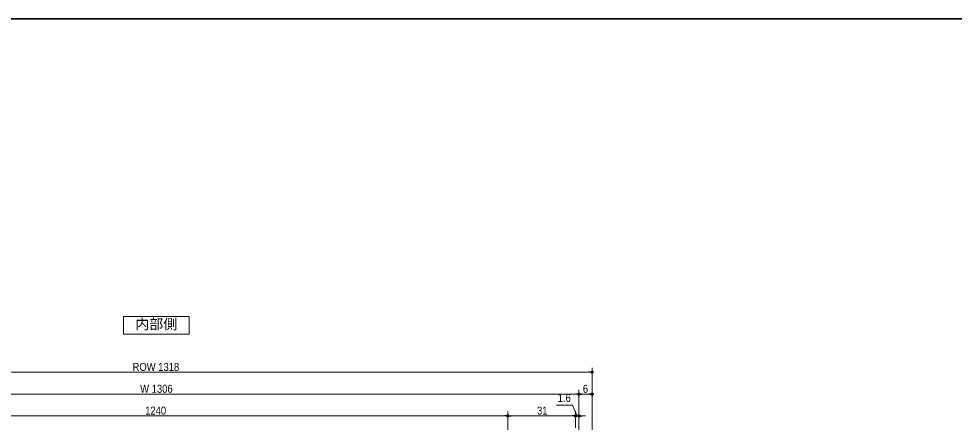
# Model space of a CAD drawing. Units: millimetres, scale not verified. Extents: x -606 to 606, y -304 to 304.
# Drawn here: x -230.8 to 197.7, y 92.1 to 277 of the extents above; entities that cross this region are included whole.
import ezdxf
from ezdxf.enums import TextEntityAlignment as Align

# ---------------------------------------------------------------- set-up
doc = ezdxf.new("R2010")
doc.units = ezdxf.units.MM
doc.header["$LTSCALE"] = 2
doc.header["$PDMODE"] = 32
doc.header["$PDSIZE"] = 1
for name, color, linetype, lineweight in [('0-0_1図面枠', 7, 'Continuous', 20), ('0-2_2寸法-3', 7, 'Continuous', 15), ('0-3_2寸法-1', 7, 'Continuous', 15), ('0-4_0', 7, 'Continuous', 25)]:
    doc.layers.add(name, color=color, linetype=linetype, lineweight=lineweight)
doc.layers.add('0-5_Defpoints', color=7, linetype='Continuous')
doc.styles.add('ＭＳ Ｐゴシック', font='')
doc.styles.get('ＭＳ Ｐゴシック').set_extended_font_data('MS PGothic')

# ---------------------------------------------------------------- blocks, each defined once
blk = doc.blocks.new('グループ-2')
at = {"layer": '0-0_1図面枠', "lineweight": 35}
blk.add_lwpolyline([(-800, 554), (800, 554), (800, -554), (-800, -554)], close=True, dxfattribs=at)
blk = doc.blocks.new('図面枠')
at = {"layer": '0-0_1図面枠'}
blk.add_blockref('グループ-2', (0, 0), dxfattribs=at)
blk = doc.blocks.new('_Dot')
at = {"layer": '0-4_0'}
blk.add_line((-1, 0), (-2, 0), dxfattribs=at)
for points in [[(0, 0), (-1, 0), (-0.992, 0.125)], [(0, 0), (-0.992, -0.125), (-1, 0)], [(0, 0), (-0.992, 0.125), (-0.969, 0.249)], [(0, 0), (-0.969, -0.249), (-0.992, -0.125)], [(0, 0), (-0.969, 0.249), (-0.93, 0.368)], [(0, 0), (-0.93, -0.368), (-0.969, -0.249)], [(0, 0), (-0.93, 0.368), (-0.876, 0.482)], [(0, 0), (-0.876, -0.482), (-0.93, -0.368)], [(0, 0), (-0.876, 0.482), (-0.809, 0.588)], [(0, 0), (-0.809, -0.588), (-0.876, -0.482)], [(0, 0), (-0.809, 0.588), (-0.729, 0.685)], [(0, 0), (-0.729, -0.685), (-0.809, -0.588)], [(0, 0), (-0.729, 0.685), (-0.637, 0.771)], [(0, 0), (-0.637, -0.771), (-0.729, -0.685)], [(0, 0), (-0.637, 0.771), (-0.536, 0.844)], [(0, 0), (-0.536, -0.844), (-0.637, -0.771)], [(0, 0), (-0.536, 0.844), (-0.426, 0.905)], [(0, 0), (-0.426, -0.905), (-0.536, -0.844)], [(0, 0), (-0.426, 0.905), (-0.309, 0.951)], [(0, 0), (-0.309, -0.951), (-0.426, -0.905)], [(0, 0), (-0.309, 0.951), (-0.187, 0.982)], [(0, 0), (-0.187, -0.982), (-0.309, -0.951)], [(0, 0), (-0.187, 0.982), (-0.063, 0.998)], [(0, 0), (-0.063, -0.998), (-0.187, -0.982)], [(0, 0), (-0.063, 0.998), (0.063, 0.998)], [(0, 0), (0.063, -0.998), (-0.063, -0.998)], [(0, 0), (0.063, 0.998), (0.187, 0.982)], [(0, 0), (0.187, 0.982), (0.309, 0.951)], [(0, 0), (0.309, 0.951), (0.426, 0.905)], [(0, 0), (0.426, 0.905), (0.536, 0.844)], [(0, 0), (0.536, 0.844), (0.637, 0.771)], [(0, 0), (0.637, 0.771), (0.729, 0.685)], [(0, 0), (0.729, 0.685), (0.809, 0.588)], [(0, 0), (0.809, 0.588), (0.876, 0.482)], [(0, 0), (0.876, 0.482), (0.93, 0.368)], [(0, 0), (0.93, 0.368), (0.969, 0.249)], [(0, 0), (0.969, 0.249), (0.992, 0.125)], [(0, 0), (0.992, 0.125), (1, 0)], [(0, 0), (0.187, -0.982), (0.063, -0.998)], [(0, 0), (0.309, -0.951), (0.187, -0.982)], [(0, 0), (0.426, -0.905), (0.309, -0.951)], [(0, 0), (0.536, -0.844), (0.426, -0.905)], [(0, 0), (0.637, -0.771), (0.536, -0.844)], [(0, 0), (0.729, -0.685), (0.637, -0.771)], [(0, 0), (0.809, -0.588), (0.729, -0.685)], [(0, 0), (0.876, -0.482), (0.809, -0.588)], [(0, 0), (0.93, -0.368), (0.876, -0.482)], [(0, 0), (0.969, -0.249), (0.93, -0.368)], [(0, 0), (0.992, -0.125), (0.969, -0.249)], [(0, 0), (1, 0), (0.992, -0.125)]]:
    blk.add_solid(points, dxfattribs=at)
blk = doc.blocks.new('グループ-20')
at = {"layer": '0-2_2寸法-3'}
blk.add_lwpolyline([(-8, 281), (52, 281), (52, 265), (-8, 265)], close=True, dxfattribs=at)
at = {"layer": '0-2_2寸法-3', "style": 'ＭＳ Ｐゴシック'}
blk.add_text('内部側', height=9.428, dxfattribs=at).set_placement((2.708, 266.641), align=Align.BOTTOM_LEFT)

msp = doc.modelspace()

# ---------------------------------------------------------------- linework, layer by layer
at = {"layer": '0-3_2寸法-1'}
for p, q in [((31.85, 107), (31.85, 117)), ((30.35, 115), (-365.849, 115)), ((24.35, 105), (-359.849, 105)), ((25.85, 97), (25.85, 107)), ((25.85, 97), (25.85, 107)), ((30.35, 105), (27.351, 105)), ((31.85, 44.5), (31.85, 107)), ((-8.25, 95), (-327.249, 95)), ((-6.75, -1.6), (-6.75, 97)), ((-6.75, 89.5), (-6.75, 97)), ((22.75, 95), (-5.249, 95)), ((22.75, 95), (21.249, 95)), ((24.25, 89.5), (24.25, 97)), ((24.25, 89.5), (24.25, 97)), ((25.85, 95), (24.25, 95)), ((25.85, 44.5), (25.85, 97)), ((27.351, 95), (28.852, 95))]:
    msp.add_line(p, q, dxfattribs=at)
msp.add_lwpolyline([(15.527, 100), (22.85, 100), (25.05, 95)], dxfattribs=at)
at = {"layer": '0-5_Defpoints'}
for p in [(25.85, 105), (31.85, 105), (-6.75, 95), (24.25, 95), (25.85, 95)]:
    msp.add_point(p, dxfattribs=at)

# ---------------------------------------------------------------- block references
at = {"layer": '0-0_1図面枠', "xscale": 0.5, "yscale": 0.5}
msp.add_blockref('図面枠', (-178.75, 0), dxfattribs=at)
at = {"layer": '0-2_2寸法-3', "xscale": 0.5, "yscale": 0.5}
msp.add_blockref('グループ-20', (-178.75, 0), dxfattribs=at)
at = {"layer": '0-3_2寸法-1', "xscale": 0.7503418, "yscale": 0.7503418}
for p in [(31.85, 115), (25.85, 105), (31.85, 105), (-6.75, 95), (24.25, 95), (24.25, 95)]:
    msp.add_blockref('_Dot', p, dxfattribs=at)
at = {"layer": '0-3_2寸法-1', "xscale": 0.7503418, "yscale": 0.7503418, "rotation": 180}
for p in [(25.85, 105), (-6.75, 95), (25.85, 95)]:
    msp.add_blockref('_Dot', p, dxfattribs=at)

# ---------------------------------------------------------------- texts
at = {"layer": '0-3_2寸法-1', "style": 'ＭＳ Ｐゴシック', "width": 0.9}
for s, height, p in [('ROW 1318', 3.669, (-178.605, 114.504)), ('W 1306', 3.669, (-175.126, 104.504)), ('6', 3.666, (27.621, 104.494)), ('1.6', 3.666, (16.107, 100.304)), ('1240', 3.666, (-172.841, 94.504)), ('31', 3.666, (6.628, 94.504))]:
    msp.add_text(s, height=height, dxfattribs=at).set_placement(p, align=Align.BOTTOM_LEFT)

doc.saveas('drawing.dxf')
